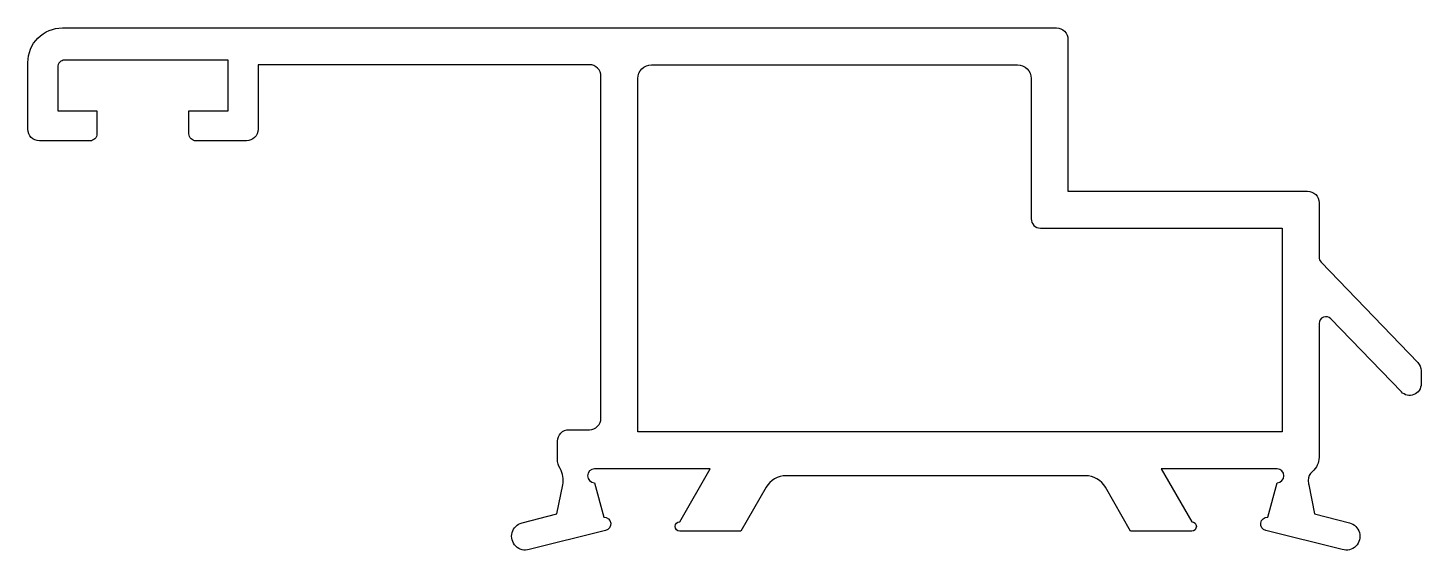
# Model space of a CAD drawing. Extents: x 118.6 to 179.2, y 208.6 to 231.2.
import ezdxf

# ---------------------------------------------------------------- set-up
doc = ezdxf.new("R2010")
doc.units = 0
doc.header["$LTSCALE"] = 15
doc.layers.add('ERCAN', color=220, linetype='CONTINUOUS')

msp = doc.modelspace()

# ---------------------------------------------------------------- linework, layer by layer
at = {"layer": 'ERCAN', "color": 0}
for points in [[(175.258, 218.601, 0.674792), (174.742, 218.393), (174.742, 212.591, -0.223505), (174.452, 211.975, 0.225469), (174.271, 211.586, 0.049244), (174.292, 211.391), (174.55, 210.143), (176.061, 209.746, -1.019099), (175.748, 208.588), (172.434, 209.409, -0.888706), (172.509, 210), (172.915, 211.49, 1), (172.915, 212.09), (167.882, 212.09), (169.21, 209.79, -1), (169.21, 209.39), (166.554, 209.39), (165.457, 211.29, 0.267949), (164.591, 211.79), (151.585, 211.79, 0.267949), (150.719, 211.29), (149.622, 209.39), (146.966, 209.39, -1), (146.966, 209.79), (148.294, 212.09), (143.261, 212.09, 1), (143.261, 211.49), (143.667, 210, -0.888706), (143.742, 209.409), (140.428, 208.588, -1.019099), (140.115, 209.746), (141.626, 210.143), (141.885, 211.391, 0.187102), (141.765, 212.104, -0.134696), (141.653, 212.512), (141.653, 213.29, -0.414214), (142.153, 213.79), (143.044, 213.79, 0.414214), (143.544, 214.29), (143.544, 229.127, 0.414214), (143.044, 229.627), (128.644, 229.627), (128.644, 226.827, -0.414214), (128.144, 226.327), (125.944, 226.327, -0.414214), (125.644, 226.627), (125.644, 227.627), (127.344, 227.627), (127.344, 229.827), (120.244, 229.827, 0.414214), (119.944, 229.527), (119.944, 227.627), (121.644, 227.627), (121.644, 226.627, -0.414214), (121.344, 226.327), (119.144, 226.327, -0.414214), (118.644, 226.827), (118.644, 229.727, -0.414214), (120.144, 231.227), (163.333, 231.227, -0.414214), (163.833, 230.727), (163.833, 224.14), (174.242, 224.14, -0.414214), (174.742, 223.64), (174.742, 221.275, 0.194178), (174.826, 221.066), (179.036, 216.7, -0.194178), (179.176, 216.353), (179.176, 215.777, -0.674792), (178.316, 215.43)], [(162.233, 222.94, 0.414214), (162.633, 222.54), (173.142, 222.54), (173.142, 213.69), (145.144, 213.69), (145.144, 229.027, -0.414214), (145.744, 229.627), (161.633, 229.627, -0.414214), (162.233, 229.027)]]:
    msp.add_lwpolyline(points, format="xyb", close=True, dxfattribs=at)

doc.saveas('drawing.dxf')
